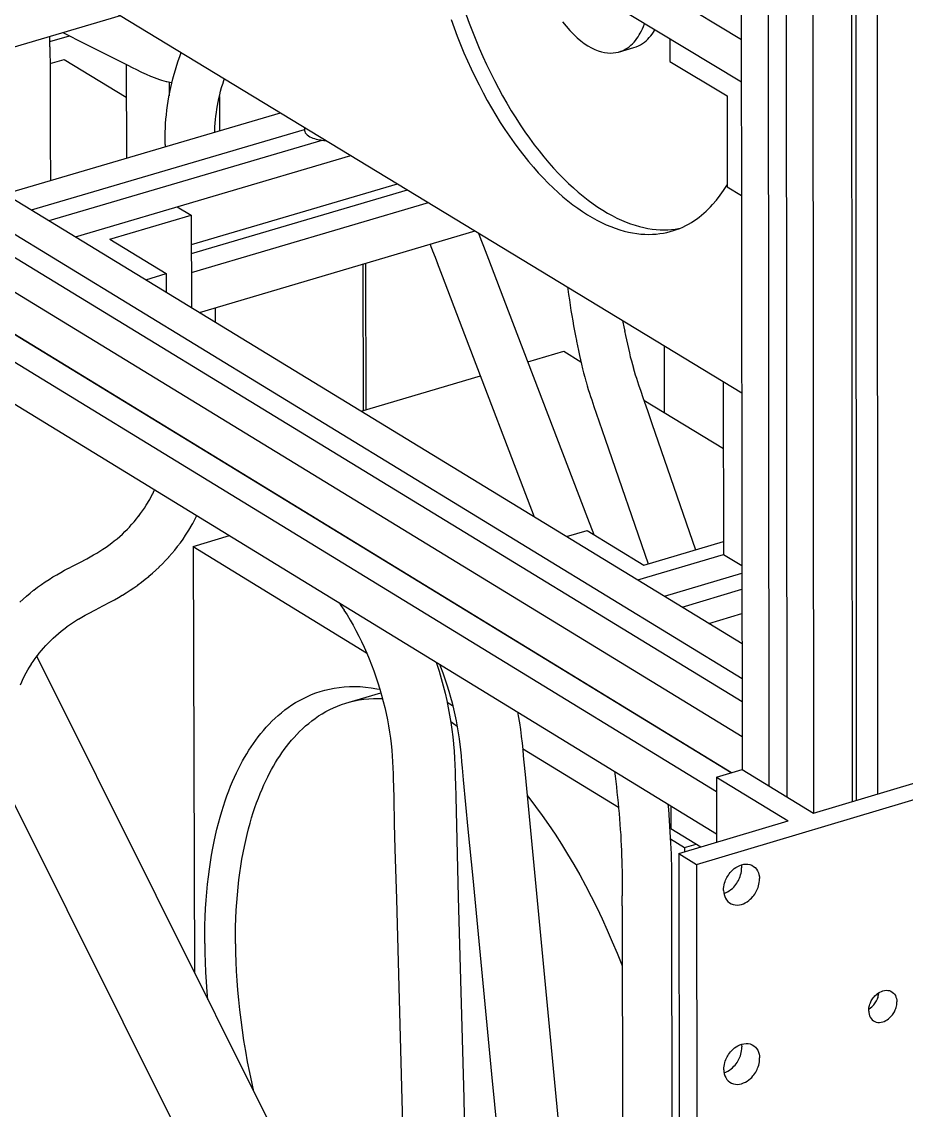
# Model space of a CAD drawing. Header units: millimetres. Extents: x -320 to 345, y -425 to 415.
# Drawn here: x -162 to -18.2, y -149.4 to 27.5 of the extents above; entities that cross this region are included whole.
import ezdxf

# ---------------------------------------------------------------- set-up
doc = ezdxf.new("R2010")
doc.units = ezdxf.units.MM
doc.layers.add('VISIBLE', color=7, linetype='Continuous')

msp = doc.modelspace()

# ---------------------------------------------------------------- linework, layer by layer
at = {"layer": 'VISIBLE'}
for p, q in [((-308.25, 183.61), (-44.99, 24.67)), ((-308.2, 176.78), (-44.99, 17.75)), ((-45.13, 151.44), (-44.87, -94)), ((-40.75, 148.83), (-40.51, -96.66)), ((-26.48, 149.61), (-26.32, -99.04)), ((-37.82, 147.09), (-37.61, -98.44)), ((-22.97, 147.52), (-22.84, -98)), ((-27.16, 146.31), (-27, -99.24)), ((-33.44, 144.48), (-33.25, -101.11)), ((-215.2, 70.62), (-44.93, -32.81)), ((-174.39, 20.19), (-145.93, 28.54)), ((-89.72, 28.66), (-89.23, 27.3)), ((-92.21, 27.93), (-91.72, 26.56)), ((-91.72, 26.56), (-91.2, 25.2)), ((-89.23, 27.3), (-88.71, 25.94)), ((-74.06, 27.54), (-73.48, 26.81)), ((-73.48, 26.81), (-72.89, 26.13)), ((-61.08, 26.4), (-60.91, 26.79)), ((-60.91, 26.79), (-60.75, 27.21)), ((-60.75, 27.21), (-60.73, 27.26)), ((-157.43, 24.32), (-154.27, 25.25)), ((-157.43, 24.68), (-157.42, 25.17)), ((-155.33, 25.78), (-151.7, 23.96)), ((-91.2, 25.2), (-90.66, 23.85)), ((-88.71, 25.94), (-88.17, 24.58)), ((-72.89, 26.13), (-72.3, 25.51)), ((-72.3, 25.51), (-71.71, 24.95)), ((-72.3, 25.51), (-71.71, 24.95)), ((-71.71, 24.95), (-71.12, 24.44)), ((-71.71, 24.95), (-71.12, 24.44)), ((-62.22, 24.51), (-62, 24.8)), ((-62, 24.8), (-61.79, 25.09)), ((-61.79, 25.09), (-61.61, 25.39)), ((-61.61, 25.39), (-61.43, 25.7)), ((-61.43, 25.7), (-61.25, 26.04)), ((-61.25, 26.04), (-61.08, 26.4)), ((-60.21, 24.71), (-59.96, 24.97)), ((-59.96, 24.97), (-59.72, 25.25)), ((-59.72, 25.25), (-59.5, 25.53)), ((-59.5, 25.53), (-59.3, 25.83)), ((-59.3, 25.83), (-59.11, 26.13)), ((-59.11, 26.13), (-59.04, 26.24)), ((-56.62, 24.78), (-56.62, 21.09)), ((-56.62, 24.78), (-56.62, 24.78)), ((-157.43, 23.47), (-157.43, 24.68)), ((-157.43, 23.47), (-157.43, 22.24)), ((-151.7, 23.96), (-146.16, 21.18)), ((-90.66, 23.85), (-90.1, 22.51)), ((-88.17, 24.58), (-87.61, 23.24)), ((-87.61, 23.24), (-87.03, 21.91)), ((-71.12, 24.44), (-70.53, 24)), ((-70.53, 24), (-69.95, 23.62)), ((-69.95, 23.62), (-69.38, 23.29)), ((-69.38, 23.29), (-68.82, 23.02)), ((-68.82, 23.02), (-68.28, 22.81)), ((-64.99, 22.61), (-62.5, 23.35)), ((-64.24, 22.89), (-63.89, 23.07)), ((-63.89, 23.07), (-63.56, 23.27)), ((-63.56, 23.27), (-63.26, 23.48)), ((-63.26, 23.48), (-62.97, 23.72)), ((-62.97, 23.72), (-62.7, 23.97)), ((-62.7, 23.97), (-62.45, 24.24)), ((-62.5, 23.35), (-62.11, 23.47)), ((-62.5, 23.35), (-62.5, 23.35)), ((-62.45, 24.24), (-62.22, 24.51)), ((-62.11, 23.47), (-61.74, 23.62)), ((-61.74, 23.62), (-61.4, 23.8)), ((-61.4, 23.8), (-61.07, 24)), ((-61.07, 24), (-60.76, 24.22)), ((-60.76, 24.22), (-60.48, 24.46)), ((-60.48, 24.46), (-60.21, 24.71)), ((-44.99, 24.67), (-44.99, 24.67)), ((-157.43, 22.24), (-157.41, 21)), ((-157.41, 20.73), (-155.11, 21.41)), ((-155.11, 21.41), (-155.11, 21.41)), ((-155.11, 21.41), (-145.01, 15.26)), ((-136.56, 21.18), (-136.31, 21.89)), ((-136.31, 21.89), (-136.07, 22.55)), ((-90.1, 22.51), (-89.52, 21.17)), ((-87.03, 21.91), (-86.42, 20.59)), ((-68.28, 22.81), (-67.75, 22.64)), ((-67.75, 22.64), (-67.24, 22.53)), ((-67.24, 22.53), (-66.75, 22.47)), ((-66.75, 22.47), (-66.28, 22.45)), ((-66.28, 22.45), (-65.83, 22.47)), ((-65.83, 22.47), (-65.4, 22.52)), ((-65.4, 22.52), (-64.99, 22.61)), ((-64.99, 22.61), (-64.6, 22.74)), ((-64.6, 22.74), (-64.24, 22.89)), ((-157.41, 21), (-157.4, 18.49)), ((-146.16, 21.18), (-144.77, 20.47)), ((-145.02, 20.6), (-144.97, 5.37)), ((-144.77, 20.47), (-144.07, 20.11)), ((-144.07, 20.11), (-143.36, 19.75)), ((-143.36, 19.75), (-142.64, 19.41)), ((-137.24, 19), (-137.03, 19.72)), ((-137.03, 19.72), (-137.02, 19.74)), ((-137.02, 19.74), (-136.8, 20.46)), ((-136.8, 20.46), (-136.56, 21.18)), ((-89.52, 21.17), (-88.91, 19.86)), ((-88.91, 19.86), (-88.29, 18.55)), ((-86.42, 20.59), (-85.8, 19.29)), ((-56.62, 21.09), (-47.31, 15.47)), ((-56.62, 21.09), (-56.62, 21.09)), ((-157.4, 18.49), (-157.37, 8.47)), ((-142.64, 19.41), (-142.53, 19.36)), ((-142.53, 19.36), (-141.8, 19.03)), ((-141.8, 19.03), (-141.06, 18.7)), ((-141.06, 18.7), (-140.32, 18.4)), ((-140.32, 18.4), (-140.2, 18.36)), ((-140.2, 18.36), (-139.44, 18.09)), ((-139.44, 18.09), (-139.31, 18.06)), ((-139.31, 18.06), (-138.55, 17.84)), ((-138.55, 17.84), (-138.42, 17.81)), ((-138.42, 17.81), (-137.66, 17.64)), ((-138.06, 17.73), (-138.05, 15.49)), ((-137.62, 17.55), (-137.43, 18.28)), ((-137.43, 18.28), (-137.24, 19)), ((-129.34, 17.41), (-129.16, 18)), ((-129.16, 18), (-129.06, 18.29)), ((-88.29, 18.55), (-87.65, 17.27)), ((-85.8, 19.29), (-85.16, 18)), ((-85.16, 18), (-84.5, 16.74)), ((-44.99, 17.75), (-44.99, 17.75)), ((-138.08, 15.35), (-137.94, 16.08)), ((-137.94, 16.11), (-137.78, 16.83)), ((-137.94, 16.08), (-137.94, 16.11)), ((-137.78, 16.83), (-137.62, 17.55)), ((-137.66, 17.64), (-137.6, 17.63)), ((-129.81, 15.67), (-129.67, 16.26)), ((-129.67, 16.26), (-129.51, 16.84)), ((-129.51, 16.84), (-129.34, 17.42)), ((-129.34, 17.41), (-129.34, 17.41)), ((-87.65, 17.27), (-86.99, 16)), ((-86.99, 16), (-86.31, 14.76)), ((-84.5, 16.74), (-83.82, 15.5)), ((-188.66, 14.17), (-44.89, -73.54)), ((-138.32, 13.9), (-138.21, 14.63)), ((-138.21, 14.63), (-138.08, 15.35)), ((-130.18, 13.93), (-130.07, 14.5)), ((-130.08, 14.49), (-129.95, 15.08)), ((-130.08, 14.49), (-130.08, 14.49)), ((-129.95, 15.08), (-129.81, 15.67)), ((-129.88, 15.4), (-129.86, 9.82)), ((-86.31, 14.76), (-85.62, 13.54)), ((-83.82, 15.5), (-83.13, 14.28)), ((-83.13, 14.28), (-82.42, 13.08)), ((-47.31, 15.47), (-47.29, 0.71)), ((-47.31, 15.47), (-47.31, 15.47)), ((-164.71, -0.44), (-119.93, 12.75)), ((-138.56, 11.71), (-138.5, 12.43)), ((-138.5, 12.43), (-138.42, 13.15)), ((-138.42, 13.15), (-138.41, 13.18)), ((-138.41, 13.18), (-138.32, 13.9)), ((-130.45, 12.18), (-130.37, 12.76)), ((-130.37, 12.76), (-130.28, 13.35)), ((-130.28, 13.35), (-130.18, 13.93)), ((-85.62, 13.54), (-84.91, 12.35)), ((-82.42, 13.08), (-81.69, 11.92)), ((-192.42, 10.85), (-44.89, -79.21)), ((-138.65, 10.27), (-138.61, 10.97)), ((-138.61, 11.01), (-138.56, 11.71)), ((-138.61, 10.97), (-138.61, 11.01)), ((-130.61, 10.46), (-130.57, 11.05)), ((-130.57, 11.05), (-130.51, 11.63)), ((-130.51, 11.63), (-130.45, 12.19)), ((-130.45, 12.18), (-130.45, 12.18)), ((-84.91, 12.35), (-84.19, 11.18)), ((-84.19, 11.18), (-83.45, 10.04)), ((-81.69, 11.92), (-80.96, 10.78)), ((-80.96, 10.78), (-80.21, 9.67)), ((-160.43, -3.05), (-116.04, 10.02)), ((-138.69, 7.58), (-138.68, 8.91)), ((-138.68, 8.91), (-138.67, 9.59)), ((-138.67, 9.59), (-138.65, 10.27)), ((-130.64, 9.59), (-130.63, 9.91)), ((-130.63, 9.91), (-130.61, 10.47)), ((-130.61, 10.46), (-130.61, 10.46)), ((-116.04, 10.38), (-116.04, 9.88)), ((-116.04, 9.88), (-116.04, 9.88)), ((-116.04, 9.88), (-116, 9.68)), ((-116, 9.68), (-115.91, 9.48)), ((-115.91, 9.48), (-115.77, 9.3)), ((-115.77, 9.3), (-115.6, 9.14)), ((-115.6, 9.14), (-115.39, 8.99)), ((-115.39, 8.99), (-115.16, 8.85)), ((-115.16, 8.85), (-114.92, 8.74)), ((-83.45, 10.04), (-82.7, 8.93)), ((-82.7, 8.93), (-81.94, 7.86)), ((-80.21, 9.67), (-79.45, 8.59)), ((-194.57, 8.42), (-44.88, -82.99)), ((-157.57, -4.79), (-113.17, 8.29)), ((-157.37, 8.47), (-157.34, 1.73)), ((-138.69, 7.58), (-138.69, 7.22)), ((-114.92, 8.74), (-114.66, 8.63)), ((-114.66, 8.63), (-114.4, 8.55)), ((-114.4, 8.55), (-114.15, 8.47)), ((-114.15, 8.47), (-113.89, 8.41)), ((-113.89, 8.41), (-113.64, 8.36)), ((-113.64, 8.36), (-113.4, 8.32)), ((-113.4, 8.32), (-113.16, 8.29)), ((-113.16, 8.29), (-112.89, 8.26)), ((-112.89, 8.26), (-112.6, 8.24)), ((-112.6, 8.24), (-112.5, 8.23)), ((-81.94, 7.86), (-81.17, 6.82)), ((-79.45, 8.59), (-78.68, 7.55)), ((-78.68, 7.55), (-77.9, 6.54)), ((-153.29, -7.41), (-108.49, 5.8)), ((-81.17, 6.82), (-80.39, 5.81)), ((-80.39, 5.81), (-79.61, 4.83)), ((-77.9, 6.54), (-77.12, 5.57)), ((-77.12, 5.57), (-76.32, 4.63)), ((-197.33, 4.48), (-44.88, -88.68)), ((-79.61, 4.83), (-78.82, 3.9)), ((-78.82, 3.9), (-78.02, 3)), ((-76.32, 4.63), (-75.53, 3.73)), ((-75.53, 3.73), (-74.73, 2.87)), ((-78.02, 3), (-77.22, 2.14)), ((-77.22, 2.14), (-76.41, 1.31)), ((-74.73, 2.87), (-73.92, 2.05)), ((-73.92, 2.05), (-73.12, 1.27)), ((-134.42, -8.69), (-100.91, 1.19)), ((-134.42, -10.15), (-99.3, 0.21)), ((-76.41, 1.31), (-75.61, 0.53)), ((-75.61, 0.53), (-74.81, -0.21)), ((-73.12, 1.27), (-72.31, 0.52)), ((-72.31, 0.52), (-71.51, -0.18)), ((-48.44, -0.67), (-47.89, 0.13)), ((-47.89, 0.13), (-47.37, 0.94)), ((-47.37, 0.94), (-47.3, 1.07)), ((-47.29, 0.71), (-44.97, -0.7)), ((-47.29, 0.71), (-47.29, 0.71)), ((-199.95, -0.77), (-46.63, -94.53)), ((-199.94, -0.73), (-46.58, -94.51)), ((-74.81, -0.21), (-74, -0.92)), ((-74, -0.92), (-73.2, -1.58)), ((-73.2, -1.58), (-72.4, -2.2)), ((-71.51, -0.18), (-70.71, -0.84)), ((-70.71, -0.84), (-69.91, -1.47)), ((-69.91, -1.47), (-69.11, -2.05)), ((-49.67, -2.19), (-49.03, -1.44)), ((-49.03, -1.44), (-48.44, -0.67)), ((-44.97, -0.7), (-44.97, -0.7)), ((-160.43, -3.05), (-160.43, -3.05)), ((-136.72, -2.53), (-136.72, -2.53)), ((-136.72, -2.53), (-134.44, -3.92)), ((-134.41, -13.25), (-95.86, -1.87)), ((-72.4, -2.2), (-71.6, -2.78)), ((-71.6, -2.78), (-70.81, -3.33)), ((-70.81, -3.33), (-70.03, -3.83)), ((-69.11, -2.05), (-68.32, -2.59)), ((-68.32, -2.59), (-67.54, -3.09)), ((-67.54, -3.09), (-66.76, -3.56)), ((-51.08, -3.59), (-50.71, -3.25)), ((-50.71, -3.25), (-50.35, -2.9)), ((-50.35, -2.9), (-50.01, -2.55)), ((-50.01, -2.55), (-49.67, -2.19)), ((-201.2, -4.5), (-49.03, -97.6)), ((-157.57, -4.79), (-157.57, -4.79)), ((-147.69, -7.83), (-134.44, -3.92)), ((-134.44, -3.92), (-134.39, -18.94)), ((-70.03, -3.83), (-69.25, -4.29)), ((-69.25, -4.29), (-68.48, -4.72)), ((-68.48, -4.72), (-67.72, -5.1)), ((-67.72, -5.1), (-66.97, -5.45)), ((-66.76, -3.56), (-65.99, -3.98)), ((-65.99, -3.98), (-65.23, -4.37)), ((-65.23, -4.37), (-64.48, -4.71)), ((-64.48, -4.71), (-63.73, -5.03)), ((-63.73, -5.03), (-63, -5.3)), ((-63, -5.3), (-62.28, -5.54)), ((-53.58, -5.36), (-53.13, -5.1)), ((-53.13, -5.1), (-52.7, -4.82)), ((-52.7, -4.82), (-52.27, -4.53)), ((-52.27, -4.53), (-51.87, -4.23)), ((-51.87, -4.23), (-51.47, -3.91)), ((-51.47, -3.91), (-51.08, -3.59)), ((-133.13, -19.71), (-88.29, -6.47)), ((-87.75, -6.8), (-87.74, -6.85)), ((-87.74, -6.85), (-87.34, -7.88)), ((-66.97, -5.45), (-66.23, -5.76)), ((-66.23, -5.76), (-65.49, -6.04)), ((-65.49, -6.04), (-64.77, -6.27)), ((-64.77, -6.27), (-64.06, -6.48)), ((-64.06, -6.48), (-63.36, -6.65)), ((-63.36, -6.65), (-62.68, -6.79)), ((-62.68, -6.79), (-62.01, -6.89)), ((-62.28, -5.54), (-61.57, -5.74)), ((-62.01, -6.89), (-61.35, -6.97)), ((-61.57, -5.74), (-60.87, -5.91)), ((-61.35, -6.97), (-60.7, -7.01)), ((-60.87, -5.91), (-60.19, -6.05)), ((-60.7, -7.01), (-60.07, -7.03)), ((-60.19, -6.05), (-59.51, -6.16)), ((-60.07, -7.03), (-59.45, -7.01)), ((-59.51, -6.16), (-58.85, -6.23)), ((-59.45, -7.01), (-58.85, -6.98)), ((-58.85, -6.23), (-58.21, -6.27)), ((-58.85, -6.98), (-58.26, -6.91)), ((-58.26, -6.91), (-57.68, -6.82)), ((-58.21, -6.27), (-57.58, -6.29)), ((-57.68, -6.82), (-57.12, -6.71)), ((-57.58, -6.29), (-56.96, -6.28)), ((-57.12, -6.71), (-56.57, -6.58)), ((-56.96, -6.28), (-56.35, -6.24)), ((-56.57, -6.58), (-56.04, -6.42)), ((-56.35, -6.24), (-55.76, -6.18)), ((-56.04, -6.42), (-55.52, -6.25)), ((-56.04, -6.42), (-56.04, -6.42)), ((-55.76, -6.18), (-55.19, -6.09)), ((-55.52, -6.25), (-55.01, -6.05)), ((-55.19, -6.09), (-55.02, -6.05)), ((-55.01, -6.05), (-54.52, -5.84)), ((-54.52, -5.84), (-54.05, -5.61)), ((-54.05, -5.61), (-53.58, -5.36)), ((-153.29, -7.41), (-153.29, -7.41)), ((-147.69, -7.83), (-147.69, -7.83)), ((-147.69, -7.83), (-138.53, -13.41)), ((-95.61, -8.63), (-95.47, -9.01)), ((-87.34, -7.88), (-86.94, -8.93)), ((-95.47, -9.01), (-95.26, -9.54)), ((-95.26, -9.54), (-95.21, -9.69)), ((-95.21, -9.69), (-94.8, -10.74)), ((-86.94, -8.93), (-86.13, -11.03)), ((-202.22, -10.69), (-49.02, -104.48)), ((-106.55, -11.86), (-106.49, -35.68)), ((-106.11, -11.73), (-106.06, -35.55)), ((-94.8, -10.74), (-94.42, -11.74)), ((-94.46, -11.64), (-93.65, -13.74)), ((-94.46, -11.64), (-94.46, -11.64)), ((-86.13, -11.03), (-82.92, -19.44)), ((-141.85, -14.39), (-138.53, -13.41)), ((-138.53, -13.41), (-138.52, -16.42)), ((-93.65, -13.74), (-90.44, -22.15)), ((-141.85, -14.39), (-141.85, -14.39)), ((-73.24, -15.62), (-73.2, -15.91)), ((-73.2, -15.91), (-73.08, -16.79)), ((-73.08, -16.79), (-72.96, -17.66)), ((-72.96, -17.66), (-72.83, -18.52)), ((-130.58, -18.96), (-130.57, -21.27)), ((-82.92, -19.44), (-70.02, -53.16)), ((-72.83, -18.52), (-72.7, -19.38)), ((-72.7, -19.38), (-72.56, -20.22)), ((-72.56, -20.22), (-72.42, -21.06)), ((-72.42, -21.06), (-72.28, -21.88)), ((-64.3, -21.05), (-64.25, -21.31)), ((-90.44, -22.15), (-78.7, -52.92)), ((-72.28, -21.88), (-72.13, -22.7)), ((-72.13, -22.7), (-71.98, -23.5)), ((-64.25, -21.31), (-64.11, -22.07)), ((-64.11, -22.07), (-63.97, -22.78)), ((-63.98, -22.73), (-63.98, -22.73)), ((-63.98, -22.73), (-63.83, -23.47)), ((-71.98, -23.5), (-71.83, -24.29)), ((-71.83, -24.29), (-71.81, -24.38)), ((-71.81, -24.38), (-71.65, -25.17)), ((-63.83, -23.47), (-63.68, -24.19)), ((-63.68, -24.19), (-63.52, -24.89)), ((-79.73, -27.76), (-73.89, -26.03)), ((-73.89, -26.03), (-73.89, -26.03)), ((-73.89, -26.03), (-71.08, -27.74)), ((-71.65, -25.17), (-71.49, -25.93)), ((-71.49, -25.93), (-71.32, -26.69)), ((-63.52, -24.89), (-63.37, -25.58)), ((-63.37, -25.58), (-63.21, -26.26)), ((-63.21, -26.26), (-63.05, -26.93)), ((-57.56, -25.14), (-57.54, -35.97)), ((-71.32, -26.69), (-71.16, -27.43)), ((-71.16, -27.43), (-70.99, -28.15)), ((-70.99, -28.15), (-70.81, -28.86)), ((-63.05, -26.93), (-62.88, -27.57)), ((-62.88, -27.57), (-62.72, -28.2)), ((-62.72, -28.2), (-62.55, -28.78)), ((-106.8, -35.77), (-87.43, -30.04)), ((-70.81, -28.86), (-70.64, -29.55)), ((-70.64, -29.55), (-70.46, -30.22)), ((-62.58, -28.68), (-62.58, -28.68)), ((-62.58, -28.68), (-62.41, -29.27)), ((-62.41, -29.27), (-62.24, -29.84)), ((-62.24, -29.84), (-62.07, -30.39)), ((-70.46, -30.22), (-70.28, -30.87)), ((-70.28, -30.87), (-70.25, -30.99)), ((-70.25, -30.99), (-70.06, -31.63)), ((-70.06, -31.63), (-69.88, -32.23)), ((-62.07, -30.39), (-61.89, -30.94)), ((-61.89, -30.94), (-61.71, -31.47)), ((-61.71, -31.47), (-61.36, -32.52)), ((-47.93, -30.99), (-47.89, -59.04)), ((-47.93, -30.99), (-47.93, -30.99)), ((-69.88, -32.23), (-69.7, -32.82)), ((-69.7, -32.82), (-69.51, -33.4)), ((-69.51, -33.4), (-69.33, -33.95)), ((-61.36, -32.52), (-60.99, -33.56)), ((-60.99, -33.56), (-60.26, -35.66)), ((-69.33, -33.95), (-68.96, -35.03)), ((-68.96, -35.03), (-68.59, -36.09)), ((-60.85, -33.96), (-47.91, -41.83)), ((-68.59, -36.09), (-67.13, -40.3)), ((-60.26, -35.66), (-59.53, -37.77)), ((-59.53, -37.77), (-52.43, -58.29)), ((-67.13, -40.3), (-60.13, -60.58)), ((-140.95, -49.64), (-140.71, -49.17)), ((-140.71, -49.18), (-140.47, -48.68)), ((-140.71, -49.18), (-140.71, -49.18)), ((-140.47, -48.68), (-140.41, -48.53)), ((-142.07, -51.53), (-141.76, -51.06)), ((-141.76, -51.06), (-141.47, -50.58)), ((-141.49, -50.62), (-141.21, -50.13)), ((-141.49, -50.62), (-141.49, -50.62)), ((-141.21, -50.13), (-140.95, -49.64)), ((-143.35, -53.29), (-143.01, -52.85)), ((-143.03, -52.87), (-142.69, -52.42)), ((-143.03, -52.87), (-143.03, -52.87)), ((-142.69, -52.42), (-142.36, -51.97)), ((-142.36, -51.97), (-142.06, -51.52)), ((-142.07, -51.53), (-142.07, -51.53)), ((-133.86, -53.38), (-133.53, -52.74)), ((-144.83, -54.94), (-144.46, -54.55)), ((-144.48, -54.57), (-144.09, -54.15)), ((-144.48, -54.57), (-144.48, -54.57)), ((-144.09, -54.15), (-143.72, -53.73)), ((-143.72, -53.73), (-143.35, -53.29)), ((-134.97, -55.3), (-134.59, -54.68)), ((-134.59, -54.68), (-134.57, -54.65)), ((-134.57, -54.65), (-134.21, -54.02)), ((-134.21, -54.02), (-133.86, -53.38)), ((-70.02, -53.16), (-69.01, -55.81)), ((-146.96, -56.87), (-146.51, -56.5)), ((-146.51, -56.5), (-146.08, -56.12)), ((-146.08, -56.12), (-145.65, -55.74)), ((-145.65, -55.74), (-145.23, -55.34)), ((-145.23, -55.34), (-144.83, -54.94)), ((-136.22, -57.15), (-135.79, -56.55)), ((-135.79, -56.55), (-135.38, -55.95)), ((-135.38, -55.95), (-135.36, -55.92)), ((-135.36, -55.92), (-134.97, -55.3)), ((-134.15, -57.76), (-128.21, -56)), ((-73.41, -56.14), (-70.09, -55.15)), ((-73.41, -56.14), (-73.41, -56.14)), ((-70.09, -55.15), (-70.09, -55.15)), ((-70.09, -55.15), (-60.84, -60.79)), ((-149.3, -58.52), (-148.8, -58.2)), ((-148.8, -58.2), (-148.31, -57.87)), ((-148.31, -57.87), (-147.83, -57.53)), ((-147.83, -57.53), (-147.36, -57.19)), ((-147.36, -57.19), (-146.96, -56.87)), ((-146.96, -56.87), (-146.96, -56.87)), ((-137.6, -58.9), (-137.13, -58.34)), ((-137.13, -58.34), (-136.68, -57.76)), ((-136.68, -57.76), (-136.66, -57.73)), ((-136.66, -57.73), (-136.22, -57.15)), ((-134.15, -57.76), (-133.93, -127.08)), ((-134.15, -57.76), (-105.95, -75.03)), ((-60.84, -60.79), (-47.9, -56.95)), ((-152.56, -60.34), (-151.44, -59.75)), ((-151.45, -59.75), (-150.89, -59.45)), ((-151.45, -59.75), (-151.45, -59.75)), ((-150.89, -59.45), (-150.35, -59.14)), ((-150.35, -59.14), (-149.82, -58.83)), ((-149.82, -58.83), (-149.3, -58.52)), ((-139.12, -60.56), (-138.61, -60.03)), ((-138.61, -60.03), (-138.11, -59.49)), ((-138.11, -59.49), (-138.09, -59.46)), ((-138.09, -59.46), (-137.6, -58.9)), ((-61.85, -63.19), (-47.89, -59.04)), ((-47.89, -59.04), (-44.9, -60.87)), ((-155.67, -61.99), (-155.04, -61.64)), ((-155.04, -61.64), (-154.42, -61.31)), ((-154.42, -61.31), (-154.37, -61.29)), ((-154.37, -61.29), (-153.76, -60.96)), ((-153.76, -60.96), (-152.56, -60.34)), ((-140.76, -62.12), (-140.21, -61.62)), ((-140.21, -61.62), (-139.67, -61.11)), ((-139.67, -61.11), (-139.65, -61.08)), ((-139.65, -61.08), (-139.12, -60.56)), ((-60.84, -60.79), (-60.84, -60.79)), ((-158.82, -63.95), (-158.21, -63.52)), ((-158.21, -63.52), (-157.58, -63.11)), ((-157.58, -63.11), (-156.94, -62.72)), ((-156.94, -62.72), (-156.31, -62.35)), ((-156.31, -62.35), (-155.67, -61.99)), ((-143.12, -64.02), (-142.52, -63.57)), ((-142.52, -63.57), (-141.93, -63.1)), ((-141.93, -63.1), (-141.35, -62.63)), ((-141.35, -62.63), (-141.33, -62.61)), ((-141.33, -62.61), (-140.76, -62.12)), ((-61.85, -63.19), (-61.85, -63.19)), ((-57.51, -65.84), (-44.9, -62.09)), ((-161.24, -65.82), (-160.67, -65.34)), ((-160.67, -65.34), (-160.08, -64.87)), ((-160.08, -64.87), (-160.03, -64.84)), ((-160.03, -64.84), (-159.43, -64.38)), ((-159.43, -64.38), (-158.82, -63.95)), ((-145.65, -65.67), (-145.01, -65.28)), ((-145.01, -65.28), (-144.38, -64.88)), ((-144.38, -64.88), (-143.76, -64.47)), ((-143.76, -64.47), (-143.15, -64.03)), ((-143.15, -64.03), (-143.12, -64.02)), ((-54.62, -67.61), (-44.9, -64.72)), ((-162.35, -66.81), (-161.8, -66.31)), ((-161.8, -66.31), (-161.24, -65.82)), ((-148.8, -67.41), (-147.56, -66.76)), ((-147.56, -66.76), (-146.93, -66.41)), ((-146.93, -66.41), (-146.3, -66.05)), ((-146.3, -66.05), (-145.67, -65.68)), ((-145.67, -65.68), (-145.65, -65.67)), ((-110.42, -66.89), (-110.11, -67.34)), ((-57.51, -65.84), (-57.51, -65.84)), ((-152.25, -69.25), (-151.71, -68.95)), ((-151.71, -68.95), (-151.15, -68.64)), ((-151.15, -68.64), (-150, -68.04)), ((-150, -68.04), (-148.8, -67.41)), ((-110.11, -67.34), (-109.6, -68.12)), ((-109.62, -68.09), (-109.11, -68.9)), ((-109.62, -68.09), (-109.62, -68.09)), ((-109.11, -68.9), (-108.61, -69.73)), ((-54.62, -67.61), (-54.62, -67.61)), ((-50.27, -70.26), (-44.9, -68.66)), ((-154.71, -70.85), (-154.24, -70.51)), ((-154.24, -70.51), (-153.76, -70.18)), ((-153.76, -70.18), (-153.26, -69.86)), ((-153.26, -69.86), (-152.76, -69.55)), ((-152.77, -69.56), (-152.25, -69.25)), ((-152.77, -69.56), (-152.77, -69.56)), ((-108.61, -69.73), (-108.13, -70.58)), ((-108.13, -70.58), (-107.67, -71.43)), ((-50.27, -70.26), (-50.27, -70.26)), ((-156.88, -72.66), (-156.46, -72.28)), ((-156.46, -72.28), (-156.04, -71.91)), ((-156.05, -71.92), (-155.61, -71.55)), ((-156.05, -71.92), (-156.05, -71.92)), ((-155.61, -71.55), (-155.15, -71.19)), ((-155.15, -71.19), (-154.69, -70.84)), ((-154.71, -70.85), (-154.71, -70.85)), ((-107.67, -71.43), (-107.21, -72.32)), ((-107.67, -71.43), (-107.67, -71.43)), ((-107.21, -72.32), (-106.77, -73.23)), ((-158.8, -74.68), (-158.45, -74.27)), ((-158.45, -74.28), (-158.07, -73.86)), ((-158.45, -74.28), (-158.45, -74.28)), ((-158.07, -73.86), (-157.68, -73.44)), ((-157.68, -73.44), (-157.29, -73.05)), ((-157.3, -73.06), (-156.88, -72.66)), ((-157.3, -73.06), (-157.3, -73.06)), ((-106.77, -73.23), (-106.34, -74.15)), ((-106.34, -74.15), (-105.92, -75.09)), ((-160.15, -76.45), (-159.82, -75.99)), ((-159.82, -75.99), (-159.5, -75.55)), ((-159.58, -75.66), (-120.87, -153.26)), ((-159.51, -75.57), (-159.16, -75.12)), ((-159.51, -75.57), (-159.51, -75.57)), ((-159.16, -75.12), (-158.8, -74.68)), ((-105.92, -75.09), (-105.53, -76.04)), ((-105.53, -76.04), (-105.15, -77)), ((-161.28, -78.29), (-161.02, -77.82)), ((-161.02, -77.83), (-160.74, -77.36)), ((-161.02, -77.83), (-161.02, -77.83)), ((-160.74, -77.36), (-160.44, -76.89)), ((-160.46, -76.91), (-160.15, -76.45)), ((-160.46, -76.91), (-160.46, -76.91)), ((-105.15, -77), (-104.78, -77.97)), ((-105.15, -77), (-105.15, -77)), ((-94.6, -76.58), (-94.51, -76.87)), ((-94.51, -76.87), (-94.14, -78.05)), ((-94.1, -76.89), (-93.93, -77.32)), ((-93.93, -77.32), (-93.56, -78.3)), ((-162.01, -79.74), (-161.78, -79.24)), ((-161.79, -79.27), (-161.54, -78.78)), ((-161.79, -79.27), (-161.79, -79.27)), ((-161.54, -78.78), (-161.28, -78.29)), ((-104.78, -77.97), (-104.44, -78.96)), ((-104.44, -78.96), (-104.11, -79.95)), ((-94.14, -78.05), (-93.8, -79.23)), ((-93.8, -79.23), (-93.48, -80.42)), ((-93.56, -78.3), (-93.22, -79.29)), ((-93.22, -79.29), (-92.89, -80.28)), ((-162.23, -80.24), (-162.01, -79.74)), ((-114.18, -81.57), (-113.46, -81.33)), ((-113.46, -81.33), (-112.72, -81.12)), ((-113.46, -81.33), (-113.46, -81.33)), ((-112.72, -81.12), (-111.96, -80.94)), ((-111.96, -80.94), (-111.19, -80.78)), ((-111.19, -80.78), (-110.39, -80.67)), ((-110.39, -80.67), (-109.57, -80.58)), ((-109.57, -80.58), (-108.73, -80.53)), ((-108.73, -80.53), (-107.87, -80.52)), ((-107.87, -80.52), (-106.99, -80.55)), ((-106.99, -80.55), (-106.1, -80.62)), ((-106.1, -80.62), (-105.18, -80.73)), ((-105.18, -80.73), (-104.25, -80.88)), ((-104.25, -80.88), (-103.79, -80.97)), ((-104.11, -79.95), (-103.8, -80.95)), ((-103.8, -80.95), (-103.51, -81.95)), ((-93.48, -80.42), (-93.18, -81.61)), ((-92.89, -80.28), (-92.58, -81.27)), ((-92.58, -81.27), (-92.29, -82.27)), ((-118.08, -83.53), (-117.48, -83.15)), ((-117.48, -83.15), (-116.86, -82.79)), ((-116.86, -82.79), (-116.22, -82.45)), ((-116.22, -82.45), (-115.56, -82.13)), ((-115.56, -82.13), (-114.88, -81.84)), ((-114.88, -81.84), (-114.18, -81.57)), ((-109.31, -83.22), (-103.63, -81.53)), ((-109.31, -83.22), (-108.6, -83.02)), ((-108.6, -83.02), (-107.88, -82.85)), ((-107.88, -82.85), (-107.14, -82.7)), ((-107.14, -82.7), (-106.37, -82.59)), ((-106.37, -82.59), (-105.59, -82.51)), ((-105.59, -82.51), (-104.79, -82.46)), ((-104.79, -82.46), (-103.97, -82.45)), ((-103.97, -82.45), (-103.37, -82.47)), ((-103.51, -81.95), (-103.24, -82.95)), ((-103.24, -82.94), (-102.99, -83.94)), ((-103.24, -82.95), (-103.24, -82.95)), ((-93.18, -81.61), (-92.91, -82.81)), ((-92.91, -82.81), (-92.66, -84)), ((-92.85, -83.06), (-91.94, -83.62)), ((-92.29, -82.26), (-92.04, -83.2)), ((-92.29, -82.27), (-92.29, -82.27)), ((-120.31, -85.23), (-119.78, -84.78)), ((-119.78, -84.78), (-119.23, -84.34)), ((-119.23, -84.34), (-118.67, -83.93)), ((-118.67, -83.93), (-118.08, -83.53)), ((-113.15, -84.96), (-112.56, -84.61)), ((-112.56, -84.61), (-111.94, -84.29)), ((-111.94, -84.29), (-111.31, -83.99)), ((-111.31, -83.99), (-110.67, -83.71)), ((-110.67, -83.71), (-110, -83.45)), ((-110, -83.45), (-109.31, -83.22)), ((-102.99, -83.94), (-102.76, -84.94)), ((-92.66, -84), (-92.44, -85.18)), ((-92.04, -83.2), (-91.8, -84.17)), ((-91.8, -84.17), (-91.57, -85.15)), ((-81.39, -84.67), (-81.27, -85.3)), ((-122.26, -87.16), (-121.8, -86.66)), ((-121.8, -86.66), (-121.32, -86.17)), ((-121.32, -86.17), (-120.82, -85.69)), ((-120.82, -85.69), (-120.31, -85.23)), ((-115.86, -86.94), (-115.35, -86.52)), ((-115.35, -86.52), (-114.83, -86.1)), ((-114.83, -86.1), (-114.28, -85.7)), ((-114.28, -85.7), (-113.73, -85.32)), ((-113.73, -85.32), (-113.15, -84.96)), ((-102.76, -84.94), (-102.55, -85.94)), ((-102.55, -85.94), (-102.37, -86.94)), ((-92.44, -85.18), (-92.24, -86.36)), ((-92.26, -86.22), (-91.82, -86.53)), ((-92.24, -86.36), (-92.07, -87.53)), ((-91.82, -86.53), (-91.21, -86.98)), ((-91.57, -85.15), (-91.37, -86.12)), ((-91.37, -86.12), (-91.19, -87.08)), ((-81.27, -85.3), (-81.09, -86.41)), ((-81.09, -86.41), (-80.93, -87.5)), ((-123.56, -88.72), (-123.14, -88.19)), ((-123.14, -88.19), (-122.71, -87.67)), ((-122.71, -87.67), (-122.26, -87.16)), ((-117.72, -88.79), (-117.28, -88.31)), ((-117.28, -88.31), (-116.82, -87.84)), ((-116.82, -87.84), (-116.35, -87.39)), ((-116.35, -87.39), (-115.86, -86.94)), ((-102.37, -86.94), (-102.2, -87.94)), ((-102.2, -87.94), (-102.06, -88.92)), ((-92.07, -87.53), (-91.93, -88.69)), ((-91.19, -87.08), (-91.03, -88.05)), ((-91.03, -88.05), (-90.89, -89.01)), ((-80.93, -87.5), (-80.79, -88.58)), ((-124.72, -90.35), (-124.35, -89.8)), ((-124.35, -89.8), (-123.96, -89.25)), ((-123.96, -89.25), (-123.56, -88.72)), ((-118.96, -90.28), (-118.56, -89.77)), ((-118.56, -89.77), (-118.15, -89.27)), ((-118.15, -89.27), (-117.72, -88.79)), ((-102.06, -88.9), (-101.94, -89.87)), ((-102.06, -88.92), (-102.06, -88.92)), ((-101.94, -89.87), (-101.84, -90.85)), ((-91.93, -88.69), (-91.81, -89.84)), ((-91.81, -89.84), (-91.8, -89.92)), ((-91.8, -89.92), (-91.71, -91.05)), ((-90.89, -89.01), (-90.77, -89.97)), ((-90.78, -89.9), (-90.68, -90.82)), ((-90.77, -89.97), (-90.77, -89.97)), ((-80.79, -88.58), (-80.78, -88.68)), ((-80.78, -88.68), (-80.66, -89.74)), ((-80.66, -89.74), (-80.55, -90.78)), ((-44.88, -88.68), (-44.88, -88.68)), ((-125.77, -92.04), (-125.43, -91.46)), ((-125.43, -91.46), (-125.08, -90.9)), ((-125.08, -90.9), (-124.72, -90.35)), ((-120.41, -92.36), (-120.07, -91.83)), ((-120.07, -91.83), (-119.71, -91.31)), ((-119.71, -91.31), (-119.34, -90.79)), ((-119.34, -90.79), (-118.96, -90.28)), ((-101.84, -90.85), (-101.77, -91.83)), ((-101.77, -91.82), (-101.71, -92.76)), ((-101.77, -91.83), (-101.77, -91.83)), ((-91.71, -91.05), (-91.64, -92.16)), ((-90.68, -90.82), (-90.58, -91.79)), ((-90.58, -91.79), (-90.48, -92.76)), ((-80.57, -90.58), (-64.97, -100.13)), ((-80.55, -90.78), (-80.45, -91.81)), ((-80.45, -91.81), (-80.36, -92.82)), ((-126.76, -93.89), (-126.44, -93.25)), ((-126.44, -93.25), (-126.1, -92.63)), ((-126.1, -92.63), (-125.77, -92.04)), ((-121.39, -94.02), (-121.07, -93.45)), ((-121.07, -93.45), (-120.75, -92.9)), ((-120.75, -92.9), (-120.41, -92.36)), ((-101.71, -92.76), (-101.66, -93.74)), ((-101.66, -93.74), (-101.63, -94.73)), ((-91.64, -92.16), (-91.59, -93.25)), ((-91.59, -93.25), (-91.55, -94.32)), ((-90.48, -92.76), (-90.39, -93.74)), ((-90.39, -93.74), (-90.21, -95.72)), ((-80.36, -92.82), (-80.17, -94.83)), ((-127.73, -95.97), (-127.41, -95.26)), ((-127.41, -95.26), (-127.09, -94.56)), ((-127.09, -94.56), (-126.76, -93.89)), ((-122.33, -95.86), (-122.02, -95.22)), ((-122.02, -95.22), (-121.71, -94.61)), ((-121.71, -94.61), (-121.39, -94.02)), ((-101.63, -94.73), (-101.6, -95.72)), ((-91.55, -94.32), (-91.52, -95.37)), ((-91.52, -95.37), (-91.5, -96.41)), ((-80.17, -94.83), (-78.64, -110.78)), ((-65.64, -94.31), (-65.54, -95.09)), ((-65.54, -95.09), (-65.43, -95.96)), ((-49.03, -95.24), (-44.87, -94)), ((-49.03, -95.24), (-49.02, -105.82)), ((-49.03, -95.24), (-37.41, -102.35)), ((-44.87, -94), (-33.25, -101.11)), ((-128.34, -97.49), (-128.04, -96.72)), ((-128.04, -96.72), (-127.73, -95.97)), ((-123.24, -97.92), (-122.94, -97.21)), ((-122.94, -97.21), (-122.64, -96.52)), ((-122.64, -96.52), (-122.33, -95.86)), ((-101.6, -95.72), (-101.58, -96.72)), ((-101.58, -96.72), (-101.53, -98.74)), ((-91.5, -96.41), (-91.45, -98.47)), ((-90.21, -95.72), (-89.83, -99.71)), ((-65.43, -95.96), (-65.32, -96.82)), ((-65.32, -96.82), (-65.23, -97.69)), ((-33.25, -101.11), (-16.59, -96.13)), ((-163.85, -98.4), (-133.13, -160.02)), ((-128.93, -99.12), (-128.64, -98.29)), ((-128.64, -98.29), (-128.34, -97.49)), ((-123.82, -99.42), (-123.53, -98.66)), ((-123.53, -98.66), (-123.24, -97.92)), ((-101.53, -98.74), (-101.43, -102.83)), ((-91.45, -98.47), (-91.02, -114.79)), ((-79.85, -98.23), (-79.55, -98.59)), ((-79.55, -98.59), (-78.47, -100.01)), ((-65.23, -97.69), (-65.13, -98.57)), ((-65.13, -98.57), (-65.04, -99.44)), ((-52.27, -109.44), (-13.68, -97.91)), ((-129.49, -100.86), (-129.22, -99.97)), ((-129.22, -99.97), (-128.93, -99.12)), ((-124.37, -101.03), (-124.1, -100.21)), ((-124.1, -100.21), (-123.82, -99.42)), ((-89.83, -99.71), (-89.45, -103.7)), ((-78.47, -100.01), (-77.39, -101.47)), ((-65.04, -99.44), (-64.96, -100.31)), ((-64.96, -100.31), (-64.88, -101.18)), ((-56.95, -99.63), (-56.87, -100.49)), ((-56.87, -100.49), (-56.8, -101.41)), ((-56.46, -99.93), (-56.45, -103.6)), ((-56.46, -99.93), (-56.46, -99.93)), ((-130.02, -102.72), (-129.76, -101.77)), ((-129.76, -101.77), (-129.49, -100.86)), ((-124.89, -102.75), (-124.63, -101.87)), ((-124.63, -101.87), (-124.37, -101.03)), ((-77.39, -101.47), (-76.33, -102.98)), ((-64.88, -101.18), (-64.81, -102.05)), ((-64.81, -102.05), (-64.74, -102.92)), ((-56.8, -101.41), (-56.73, -102.33)), ((-56.73, -102.33), (-56.66, -103.25)), ((-55.18, -107.66), (-37.41, -102.35)), ((-37.41, -102.35), (-37.41, -102.35)), ((-130.5, -104.7), (-130.27, -103.7)), ((-130.27, -103.7), (-130.02, -102.72)), ((-125.37, -104.58), (-125.13, -103.65)), ((-125.13, -103.65), (-124.89, -102.75)), ((-101.43, -102.83), (-101.32, -106.92)), ((-89.45, -103.7), (-88.68, -111.68)), ((-76.33, -102.98), (-75.28, -104.53)), ((-64.74, -102.92), (-64.68, -103.79)), ((-64.68, -103.79), (-64.62, -104.65)), ((-56.66, -103.25), (-56.6, -104.16)), ((-56.6, -104.16), (-56.55, -105.07)), ((-56.45, -103.6), (-51.58, -106.58)), ((-56.45, -103.6), (-56.45, -103.6)), ((-130.94, -106.82), (-130.73, -105.74)), ((-130.73, -105.74), (-130.5, -104.7)), ((-125.81, -106.54), (-125.6, -105.55)), ((-125.6, -105.55), (-125.37, -104.58)), ((-75.28, -104.53), (-74.25, -106.13)), ((-74.25, -106.13), (-73.24, -107.77)), ((-64.62, -104.65), (-64.57, -105.51)), ((-64.57, -105.51), (-64.53, -106.36)), ((-56.55, -105.07), (-56.5, -105.97)), ((-56.54, -105.3), (-54.25, -106.7)), ((-56.5, -105.97), (-56.46, -106.86)), ((-54.25, -106.7), (-52.32, -106.13)), ((-131.33, -109.06), (-131.14, -107.92)), ((-131.14, -107.92), (-130.94, -106.82)), ((-126.21, -108.62), (-126.02, -107.57)), ((-126.02, -107.57), (-125.81, -106.54)), ((-101.32, -106.92), (-101.1, -115.08)), ((-73.24, -107.77), (-72.25, -109.44)), ((-64.53, -106.36), (-64.49, -107.2)), ((-64.49, -107.2), (-64.46, -108.04)), ((-56.46, -106.86), (-56.43, -107.75)), ((-56.43, -107.75), (-56.4, -108.63)), ((-55.18, -107.66), (-55.02, -229.15)), ((-55.18, -107.66), (-52.27, -109.44)), ((-54.25, -106.7), (-54.25, -107.38)), ((-131.5, -110.23), (-131.33, -109.06)), ((-126.39, -109.71), (-126.21, -108.62)), ((-72.25, -109.44), (-71.28, -111.15)), ((-64.46, -108.04), (-64.44, -108.88)), ((-64.44, -108.88), (-64.42, -109.7)), ((-64.42, -109.7), (-64.4, -110.52)), ((-56.4, -108.63), (-56.38, -109.49)), ((-56.38, -109.49), (-56.37, -110.35)), ((-52.27, -109.44), (-52.12, -230.95)), ((-45.58, -109.77), (-45.27, -109.62)), ((-45.27, -109.62), (-44.95, -109.5)), ((-45, -109.52), (-44.98, -109.65)), ((-44.98, -109.65), (-44.95, -109.98)), ((-44.95, -109.5), (-44.61, -109.43)), ((-44.61, -109.43), (-44.27, -109.39)), ((-44.27, -109.39), (-43.93, -109.41)), ((-43.93, -109.41), (-43.6, -109.48)), ((-43.93, -109.41), (-43.6, -109.48)), ((-43.6, -109.48), (-43.29, -109.59)), ((-43.6, -109.48), (-43.29, -109.59)), ((-43.29, -109.59), (-43, -109.76)), ((-131.8, -112.68), (-131.66, -111.44)), ((-131.66, -111.44), (-131.5, -110.23)), ((-126.7, -111.98), (-126.55, -110.83)), ((-126.55, -110.83), (-126.39, -109.71)), ((-78.64, -110.78), (-75.58, -142.65)), ((-71.28, -111.15), (-70.33, -112.89)), ((-64.4, -110.52), (-64.39, -111.33)), ((-64.39, -111.33), (-64.39, -112.96)), ((-56.37, -110.35), (-56.36, -111.19)), ((-56.36, -111.19), (-56.36, -112.03)), ((-47.35, -111.59), (-47.24, -111.39)), ((-47.24, -111.39), (-47.11, -111.18)), ((-47.11, -111.18), (-46.96, -110.97)), ((-46.96, -110.97), (-46.79, -110.76)), ((-46.79, -110.76), (-46.6, -110.54)), ((-46.6, -110.54), (-46.38, -110.33)), ((-46.38, -110.33), (-46.14, -110.13)), ((-46.14, -110.13), (-45.87, -109.94)), ((-45.87, -109.94), (-45.58, -109.77)), ((-45.28, -111.66), (-45.19, -111.42)), ((-45.19, -111.42), (-45.11, -111.16)), ((-45.11, -111.16), (-45.04, -110.89)), ((-45.04, -110.89), (-44.99, -110.6)), ((-44.99, -110.6), (-44.96, -110.29)), ((-44.96, -110.29), (-44.95, -109.98)), ((-43, -109.76), (-42.75, -109.97)), ((-43, -109.76), (-43, -109.76)), ((-42.75, -109.97), (-42.54, -110.22)), ((-42.54, -110.22), (-42.36, -110.5)), ((-42.36, -110.5), (-42.23, -110.8)), ((-42.23, -110.8), (-42.13, -111.11)), ((-42.13, -111.11), (-42.07, -111.44)), ((-42.07, -111.44), (-42.05, -111.76)), ((-131.92, -113.95), (-131.8, -112.68)), ((-126.95, -114.38), (-126.83, -113.16)), ((-126.83, -113.16), (-126.7, -111.98)), ((-88.68, -111.68), (-85.61, -143.55)), ((-70.33, -112.89), (-69.41, -114.67)), ((-64.39, -112.96), (-64.38, -114.57)), ((-56.36, -112.03), (-56.35, -112.86)), ((-56.35, -112.86), (-56.35, -114.5)), ((-47.88, -113.38), (-47.85, -113.08)), ((-47.85, -113.08), (-47.8, -112.79)), ((-47.8, -112.79), (-47.73, -112.51)), ((-47.73, -112.51), (-47.65, -112.25)), ((-47.65, -112.25), (-47.56, -112.02)), ((-47.56, -112.02), (-47.46, -111.79)), ((-47.46, -111.79), (-47.35, -111.59)), ((-46.46, -113.34), (-46.24, -113.13)), ((-46.24, -113.13), (-46.05, -112.91)), ((-46.05, -112.91), (-45.88, -112.7)), ((-45.88, -112.7), (-45.73, -112.49)), ((-45.73, -112.49), (-45.6, -112.28)), ((-45.6, -112.28), (-45.48, -112.08)), ((-45.48, -112.08), (-45.38, -111.88)), ((-45.38, -111.88), (-45.28, -111.66)), ((-42.37, -113.44), (-42.28, -113.2)), ((-42.28, -113.2), (-42.2, -112.94)), ((-42.2, -112.94), (-42.13, -112.67)), ((-42.13, -112.67), (-42.08, -112.38)), ((-42.08, -112.38), (-42.05, -112.07)), ((-42.05, -112.07), (-42.05, -111.76)), ((-132.02, -115.26), (-131.92, -113.95)), ((-127.05, -115.63), (-126.95, -114.38)), ((-91.02, -114.79), (-90.15, -147.43)), ((-69.41, -114.67), (-68.51, -116.47)), ((-64.38, -116.2), (-64.38, -114.57)), ((-56.35, -114.5), (-56.35, -117.75)), ((-47.88, -113.7), (-47.88, -113.38)), ((-47.88, -113.7), (-47.86, -114.02)), ((-47.86, -114.02), (-47.8, -114.34)), ((-47.83, -114.15), (-47.56, -114.05)), ((-47.8, -114.34), (-47.7, -114.65)), ((-47.7, -114.65), (-47.57, -114.96)), ((-47.57, -114.96), (-47.39, -115.23)), ((-47.57, -114.96), (-47.39, -115.23)), ((-47.56, -114.05), (-47.25, -113.91)), ((-47.25, -113.91), (-46.97, -113.73)), ((-46.97, -113.73), (-46.7, -113.54)), ((-46.7, -113.54), (-46.46, -113.34)), ((-43.55, -115.12), (-43.33, -114.91)), ((-43.33, -114.91), (-43.14, -114.69)), ((-43.14, -114.69), (-42.97, -114.48)), ((-42.97, -114.48), (-42.82, -114.27)), ((-42.82, -114.27), (-42.69, -114.06)), ((-42.69, -114.06), (-42.58, -113.86)), ((-42.58, -113.86), (-42.47, -113.66)), ((-42.47, -113.66), (-42.37, -113.44)), ((-132.18, -117.98), (-132.11, -116.6)), ((-132.11, -116.6), (-132.02, -115.26)), ((-127.13, -116.91), (-127.05, -115.63)), ((-101.1, -115.08), (-100.21, -147.72)), ((-68.51, -116.47), (-67.64, -118.29)), ((-64.38, -116.2), (-64.38, -117.83)), ((-47.39, -115.23), (-47.18, -115.48)), ((-47.39, -115.23), (-47.18, -115.48)), ((-47.18, -115.48), (-46.93, -115.69)), ((-47.18, -115.48), (-46.93, -115.69)), ((-46.93, -115.69), (-46.93, -115.69)), ((-46.93, -115.69), (-46.64, -115.86)), ((-46.64, -115.86), (-46.33, -115.98)), ((-46.33, -115.98), (-46, -116.04)), ((-46, -116.04), (-45.66, -116.06)), ((-45.66, -116.06), (-45.32, -116.03)), ((-45.32, -116.03), (-44.98, -115.95)), ((-44.98, -115.95), (-44.66, -115.83)), ((-44.66, -115.83), (-44.35, -115.69)), ((-44.35, -115.69), (-44.06, -115.51)), ((-44.06, -115.51), (-43.79, -115.32)), ((-43.79, -115.32), (-43.55, -115.12)), ((-132.22, -119.39), (-132.18, -117.98)), ((-127.24, -119.57), (-127.2, -118.23)), ((-127.2, -118.23), (-127.13, -116.91)), ((-67.64, -118.29), (-66.79, -120.14)), ((-64.38, -117.83), (-64.38, -121.09)), ((-56.35, -117.75), (-56.35, -121.01)), ((-132.25, -120.83), (-132.22, -119.39)), ((-127.26, -120.95), (-127.24, -119.57)), ((-66.79, -120.14), (-65.98, -122.01)), ((-132.25, -122.31), (-132.25, -120.83)), ((-127.26, -122.36), (-127.26, -120.95)), ((-65.98, -122.01), (-65.19, -123.89)), ((-64.38, -121.09), (-64.34, -147.16)), ((-56.35, -121.01), (-56.31, -147.08)), ((-132.25, -122.31), (-132.23, -123.82)), ((-132.23, -123.82), (-132.18, -125.36)), ((-127.26, -122.36), (-127.24, -123.81)), ((-127.24, -123.81), (-127.2, -125.28)), ((-132.18, -125.36), (-132.11, -126.94)), ((-127.2, -125.28), (-127.13, -126.78)), ((-65.19, -123.89), (-64.44, -125.78)), ((-132.11, -126.94), (-132.01, -128.54)), ((-127.13, -126.78), (-127.04, -128.32)), ((-64.44, -125.78), (-64.37, -125.96)), ((-132.01, -128.54), (-131.89, -130.18)), ((-127.04, -128.32), (-126.92, -129.88)), ((-131.89, -130.18), (-131.78, -131.39)), ((-126.92, -129.88), (-126.78, -131.47)), ((-23.42, -130.98), (-23.27, -130.81)), ((-23.27, -130.81), (-23.1, -130.65)), ((-23.1, -130.65), (-22.91, -130.49)), ((-22.91, -130.49), (-22.7, -130.34)), ((-22.82, -130.42), (-22.82, -131.16)), ((-22.8, -131.11), (-22.73, -130.91)), ((-22.73, -130.91), (-22.68, -130.69)), ((-22.7, -130.34), (-22.48, -130.2)), ((-22.68, -130.69), (-22.64, -130.46)), ((-22.64, -130.46), (-22.62, -130.29)), ((-22.48, -130.2), (-22.23, -130.09)), ((-22.23, -130.09), (-21.98, -130)), ((-21.98, -130), (-21.71, -129.93)), ((-21.71, -129.93), (-21.45, -129.91)), ((-21.45, -129.91), (-21.18, -129.92)), ((-21.18, -129.92), (-20.92, -129.97)), ((-20.92, -129.97), (-20.68, -130.06)), ((-20.68, -130.06), (-20.45, -130.19)), ((-20.45, -130.19), (-20.26, -130.36)), ((-20.45, -130.19), (-20.45, -130.19)), ((-20.26, -130.36), (-20.09, -130.55)), ((-20.09, -130.55), (-19.95, -130.77)), ((-19.95, -130.77), (-19.85, -131.01)), ((-126.78, -131.47), (-126.61, -133.09)), ((-24.25, -132.8), (-24.21, -132.57)), ((-24.21, -132.57), (-24.16, -132.36)), ((-24.16, -132.36), (-24.1, -132.15)), ((-24.1, -132.15), (-24.02, -131.97)), ((-24.02, -131.97), (-23.87, -131.63)), ((-23.98, -132.78), (-23.79, -132.62)), ((-23.87, -131.63), (-23.67, -131.31)), ((-23.79, -132.62), (-23.62, -132.45)), ((-23.67, -131.31), (-23.56, -131.15)), ((-23.62, -132.45), (-23.47, -132.28)), ((-23.56, -131.15), (-23.42, -130.98)), ((-23.47, -132.28), (-23.34, -132.11)), ((-23.34, -132.11), (-23.22, -131.95)), ((-23.22, -131.95), (-23.03, -131.63)), ((-23.03, -131.63), (-22.87, -131.3)), ((-22.87, -131.3), (-22.8, -131.11)), ((-19.89, -132.89), (-19.83, -132.69)), ((-19.85, -131.01), (-19.77, -131.26)), ((-19.83, -132.69), (-19.77, -132.47)), ((-19.77, -131.26), (-19.73, -131.51)), ((-19.77, -132.47), (-19.73, -132.25)), ((-19.73, -131.51), (-19.71, -131.76)), ((-19.73, -132.25), (-19.71, -132.01)), ((-19.71, -132.01), (-19.71, -131.76)), ((-126.61, -133.09), (-126.41, -134.73)), ((-24.28, -133.04), (-24.25, -132.8)), ((-24.28, -133.29), (-24.28, -133.04)), ((-24.28, -133.29), (-24.26, -133.54)), ((-24.27, -132.97), (-24.19, -132.93)), ((-24.26, -133.54), (-24.22, -133.79)), ((-24.22, -133.79), (-24.14, -134.04)), ((-24.19, -132.93), (-23.98, -132.78)), ((-24.14, -134.04), (-24.04, -134.27)), ((-24.04, -134.27), (-23.9, -134.49)), ((-21.08, -134.56), (-20.89, -134.4)), ((-20.89, -134.4), (-20.72, -134.23)), ((-20.72, -134.23), (-20.56, -134.07)), ((-20.56, -134.07), (-20.43, -133.9)), ((-20.43, -133.9), (-20.31, -133.73)), ((-20.31, -133.73), (-20.12, -133.41)), ((-20.12, -133.41), (-19.96, -133.08)), ((-19.96, -133.08), (-19.89, -132.89)), ((-126.41, -134.73), (-126.18, -136.4)), ((-23.9, -134.49), (-23.73, -134.69)), ((-23.73, -134.69), (-23.53, -134.85)), ((-23.53, -134.85), (-23.53, -134.85)), ((-23.53, -134.85), (-23.31, -134.98)), ((-23.31, -134.98), (-23.07, -135.07)), ((-23.07, -135.07), (-22.81, -135.12)), ((-22.81, -135.12), (-22.54, -135.14)), ((-22.54, -135.14), (-22.27, -135.11)), ((-22.27, -135.11), (-22.01, -135.05)), ((-22.01, -135.05), (-21.75, -134.96)), ((-21.75, -134.96), (-21.51, -134.84)), ((-21.51, -134.84), (-21.28, -134.71)), ((-21.28, -134.71), (-21.08, -134.56)), ((-126.18, -136.4), (-125.93, -138.09)), ((-125.93, -138.09), (-125.64, -139.8)), ((-46.76, -139.92), (-46.56, -139.7)), ((-46.56, -139.7), (-46.35, -139.49)), ((-46.35, -139.49), (-46.1, -139.29)), ((-46.1, -139.29), (-45.84, -139.1)), ((-45.84, -139.1), (-45.55, -138.93)), ((-45.55, -138.93), (-45.24, -138.78)), ((-45.24, -138.78), (-44.92, -138.66)), ((-45.01, -140.03), (-44.96, -139.74)), ((-44.97, -138.68), (-44.95, -138.8)), ((-44.96, -139.74), (-44.93, -139.44)), ((-44.95, -138.8), (-44.92, -139.12)), ((-44.93, -139.44), (-44.92, -139.12)), ((-44.92, -138.66), (-44.58, -138.59)), ((-44.58, -138.59), (-44.24, -138.55)), ((-44.24, -138.55), (-43.9, -138.57)), ((-43.9, -138.57), (-43.57, -138.63)), ((-43.9, -138.57), (-43.57, -138.63)), ((-43.57, -138.63), (-43.26, -138.75)), ((-43.57, -138.63), (-43.26, -138.75)), ((-43.26, -138.75), (-42.97, -138.92)), ((-42.97, -138.92), (-42.72, -139.13)), ((-42.97, -138.92), (-42.97, -138.92)), ((-42.72, -139.13), (-42.51, -139.37)), ((-42.51, -139.37), (-42.33, -139.65)), ((-42.33, -139.65), (-42.2, -139.95)), ((-125.64, -139.8), (-125.33, -141.54)), ((-125.33, -141.54), (-124.98, -143.29)), ((-47.7, -141.67), (-47.61, -141.41)), ((-47.61, -141.41), (-47.52, -141.17)), ((-47.52, -141.17), (-47.42, -140.95)), ((-47.42, -140.95), (-47.32, -140.75)), ((-47.32, -140.75), (-47.21, -140.55)), ((-47.21, -140.55), (-47.08, -140.34)), ((-47.08, -140.34), (-46.93, -140.13)), ((-46.93, -140.13), (-46.76, -139.92)), ((-45.69, -141.63), (-45.56, -141.43)), ((-45.56, -141.43), (-45.45, -141.23)), ((-45.45, -141.23), (-45.35, -141.02)), ((-45.35, -141.02), (-45.25, -140.8)), ((-45.25, -140.8), (-45.16, -140.56)), ((-45.16, -140.56), (-45.08, -140.31)), ((-45.08, -140.31), (-45.01, -140.03)), ((-42.2, -139.95), (-42.1, -140.27)), ((-42.11, -141.82), (-42.05, -141.53)), ((-42.1, -140.27), (-42.04, -140.59)), ((-42.05, -141.53), (-42.02, -141.22)), ((-42.04, -140.59), (-42.02, -140.91)), ((-42.02, -141.22), (-42.02, -140.91)), ((-124.98, -143.29), (-124.61, -145.05)), ((-75.58, -142.65), (-74.06, -158.57)), ((-47.85, -142.85), (-47.84, -142.54)), ((-47.85, -142.85), (-47.82, -143.17)), ((-47.84, -142.54), (-47.81, -142.24)), ((-47.82, -143.17), (-47.77, -143.5)), ((-47.81, -142.24), (-47.76, -141.95)), ((-47.8, -143.3), (-47.53, -143.2)), ((-47.76, -141.95), (-47.7, -141.67)), ((-47.53, -143.2), (-47.22, -143.05)), ((-47.22, -143.05), (-46.93, -142.88)), ((-46.93, -142.88), (-46.67, -142.69)), ((-46.67, -142.69), (-46.43, -142.49)), ((-46.43, -142.49), (-46.21, -142.27)), ((-46.21, -142.27), (-46.02, -142.06)), ((-46.02, -142.06), (-45.84, -141.85)), ((-45.84, -141.85), (-45.69, -141.63)), ((-42.79, -143.42), (-42.66, -143.21)), ((-42.66, -143.21), (-42.55, -143.01)), ((-42.55, -143.01), (-42.44, -142.81)), ((-42.44, -142.81), (-42.35, -142.59)), ((-42.35, -142.59), (-42.25, -142.35)), ((-42.25, -142.35), (-42.17, -142.09)), ((-42.17, -142.09), (-42.11, -141.82)), ((-124.61, -145.05), (-124.3, -146.38)), ((-85.61, -143.55), (-84.08, -159.47)), ((-47.77, -143.5), (-47.67, -143.81)), ((-47.67, -143.81), (-47.54, -144.11)), ((-47.54, -144.11), (-47.36, -144.39)), ((-47.54, -144.11), (-47.36, -144.39)), ((-47.36, -144.39), (-47.15, -144.64)), ((-47.36, -144.39), (-47.15, -144.64)), ((-47.15, -144.64), (-46.89, -144.85)), ((-46.89, -144.85), (-46.89, -144.85)), ((-46.89, -144.85), (-46.61, -145.01)), ((-46.61, -145.01), (-46.3, -145.13)), ((-44.95, -145.1), (-44.63, -144.98)), ((-44.63, -144.98), (-44.32, -144.84)), ((-44.32, -144.84), (-44.03, -144.67)), ((-44.03, -144.67), (-43.76, -144.47)), ((-43.76, -144.47), (-43.52, -144.27)), ((-43.52, -144.27), (-43.31, -144.06)), ((-43.31, -144.06), (-43.11, -143.84)), ((-43.11, -143.84), (-42.94, -143.63)), ((-42.94, -143.63), (-42.79, -143.42)), ((-46.3, -145.13), (-45.97, -145.19)), ((-45.97, -145.19), (-45.63, -145.21)), ((-45.63, -145.21), (-45.29, -145.18)), ((-45.29, -145.18), (-44.95, -145.1)), ((-100.21, -147.72), (-96.85, -272.17)), ((-90.15, -147.43), (-86.81, -272.29)), ((-64.34, -147.16), (-64.25, -208.35)), ((-56.31, -147.08), (-56.23, -206.28))]:
    msp.add_line(p, q, dxfattribs=at)

doc.saveas('drawing.dxf')
